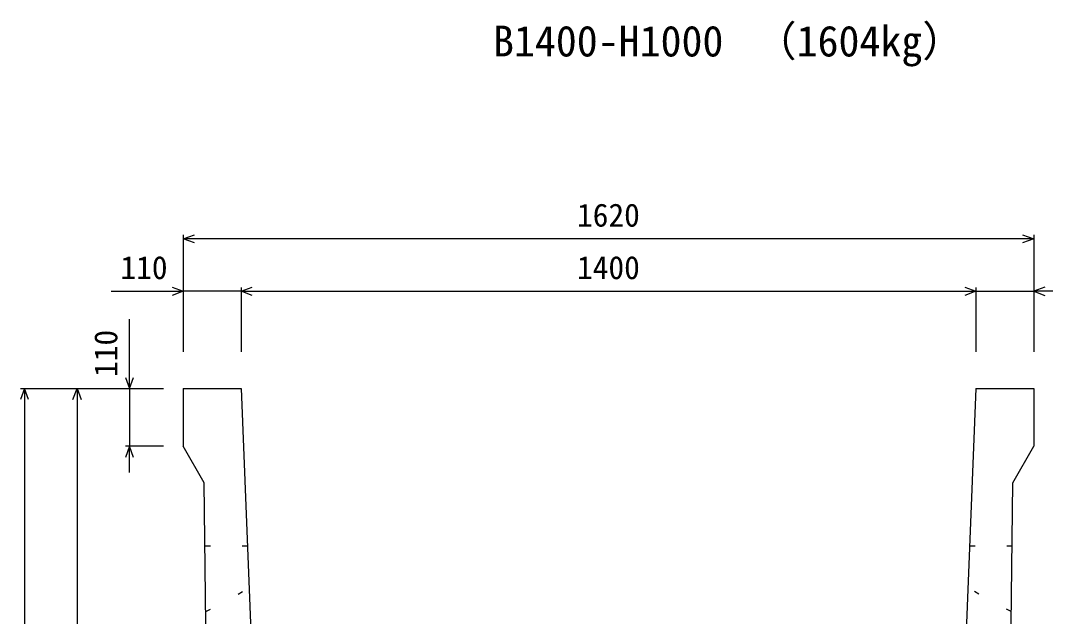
# Model space of a CAD drawing. Units: millimetres, scale not verified. Extents: x -33600 to 33600, y -11880 to 11880.
# Drawn here: x 16348 to 18301, y -1362 to -227 of the extents above; entities that cross this region are included whole.
import ezdxf
from ezdxf.enums import TextEntityAlignment as Align

# ---------------------------------------------------------------- set-up
doc = ezdxf.new("R2010")
doc.units = ezdxf.units.MM
doc.header["$LTSCALE"] = 40
doc.linetypes.add('DOTTED', pattern=[1.75, 0.25, -1.5])
for name, color, linetype, lineweight in [('0-0_DIM', 7, 'Continuous', 25), ('0-5_OUTLINE', 3, 'Continuous', 25), ('0-6_OUTLINE2', 4, 'DOTTED', 25), ('0-7_TXT', 7, 'Continuous', 25)]:
    doc.layers.add(name, color=color, linetype=linetype, lineweight=lineweight)
doc.styles.add('ＭＳ ゴシック', font='')
doc.styles.get('ＭＳ ゴシック').set_extended_font_data('MS Gothic')

msp = doc.modelspace()

# ---------------------------------------------------------------- linework, layer by layer
at = {"layer": '0-0_DIM'}
for p, q in [((16658.16, -635.67), (16658.16, -858.17)), ((18278.16, -643.17), (16658.16, -643.17)), ((18278.16, -635.67), (18278.16, -858.17)), ((16768.16, -735.67), (16768.16, -858.17)), ((18168.16, -735.67), (18168.16, -858.17)), ((16520.38, -743.17), (16658.16, -743.17)), ((16768.16, -743.17), (16658.16, -743.17)), ((16768.16, -743.17), (18168.16, -743.17)), ((18168.16, -743.17), (18278.16, -743.17)), ((18415.93, -743.17), (18278.16, -743.17)), ((16555.66, -928.17), (16555.66, -795.92)), ((16348.16, -928.17), (16620.66, -928.17)), ((16355.66, -928.17), (16355.66, -2028.17)), ((16455.66, -928.17), (16455.66, -1928.17)), ((16555.66, -928.17), (16555.66, -1038.17)), ((16620.66, -1038.17), (16548.16, -1038.17)), ((16555.66, -1088.17), (16555.66, -1038.17))]:
    msp.add_line(p, q, dxfattribs=at)
for points in [[(16679.3, -650.87), (16658.16, -643.17), (16679.3, -635.48)], [(18257.01, -635.48), (18278.16, -643.17), (18257.01, -650.87)], [(16637.01, -735.48), (16658.16, -743.17), (16637.01, -750.87)], [(16789.3, -750.87), (16768.16, -743.17), (16789.3, -735.48)], [(18147.01, -735.48), (18168.16, -743.17), (18147.01, -750.87)], [(18299.3, -735.48), (18278.16, -743.17), (18299.3, -750.87)], [(16547.96, -907.03), (16555.66, -928.17), (16563.35, -907.03)], [(16363.35, -949.32), (16355.66, -928.17), (16347.96, -949.32)], [(16447.96, -949.32), (16455.66, -928.17), (16463.35, -949.32)], [(16563.35, -1059.32), (16555.66, -1038.17), (16547.96, -1059.32)]]:
    msp.add_lwpolyline(points, dxfattribs=at)
at = {"layer": '0-5_OUTLINE'}
for p, q in [((16658.16, -928.17), (16768.16, -928.17)), ((16658.16, -928.17), (16658.16, -1038.17)), ((16768.16, -928.17), (16805.47, -1860.97)), ((18168.16, -928.17), (18130.84, -1860.97))]:
    msp.add_line(p, q, dxfattribs=at)
for points in [[(18168.16, -928.17), (18278.16, -928.17), (18278.16, -1038.17)], [(16708.16, -1968.17), (16698.16, -1108.17), (16658.16, -1038.17)], [(18228.16, -1968.17), (18238.16, -1108.17), (18278.16, -1038.17)]]:
    msp.add_lwpolyline(points, dxfattribs=at)
at = {"layer": '0-6_OUTLINE2'}
for p, q in [((16780.16, -1228.17), (16699.55, -1228.17)), ((18236.76, -1228.17), (18156.16, -1228.17)), ((16701, -1353.17), (16783.36, -1308.17)), ((18235.31, -1353.17), (18152.96, -1308.17))]:
    msp.add_line(p, q, dxfattribs=at)

# ---------------------------------------------------------------- texts
at = {"layer": '0-0_DIM', "style": 'ＭＳ ゴシック'}
for s, p in [('1620', (17408.16, -633.17)), ('110', (16538.34, -733.17)), ('1400', (17408.16, -733.17))]:
    msp.add_text(s, height=43.99, dxfattribs=at).set_placement(p, align=Align.BOTTOM_LEFT)
msp.add_text('110', height=43.99, rotation=90, dxfattribs=at).set_placement((16545.66, -906.25), align=Align.BOTTOM_LEFT)
at = {"layer": '0-7_TXT', "style": 'ＭＳ ゴシック'}
for s, p in [('（1604kg）', (17746.53, -313.5)), ('B1400-H1000', (17248.16, -313.5))]:
    msp.add_text(s, height=58.65, dxfattribs=at).set_placement(p, align=Align.BOTTOM_LEFT)

doc.saveas('drawing.dxf')
